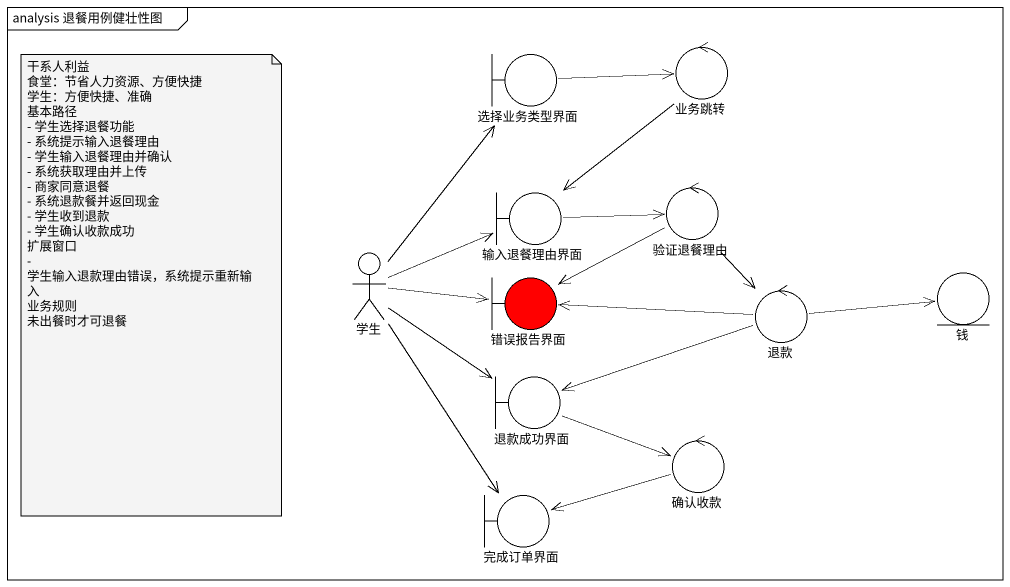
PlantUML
@startuml
mainframe analysis 退餐用例健壮性图
boundary 选择业务类型界面
control 业务跳转
boundary 输入退餐理由界面
control 验证退餐理由
actor 学生
boundary 错误报告界面 #FF0000
entity 钱
control 退款
boundary 退款成功界面
control 确认收款
boundary 完成订单界面
选择业务类型界面 -right-> 业务跳转
业务跳转 --> 输入退餐理由界面
输入退餐理由界面 -right-> 验证退餐理由
验证退餐理由 -left-> 错误报告界面
验证退餐理由 --> 退款
学生 -up-> 选择业务类型界面
学生 -right-> 输入退餐理由界面
学生 -right-> 错误报告界面
学生 --> 退款成功界面
学生 --> 完成订单界面
退款 -left-> 错误报告界面
退款 -right-> 钱
退款 -left-> 退款成功界面
退款成功界面 -right-> 确认收款
确认收款 -left-> 完成订单界面
note as N1
  干系人利益
  食堂：节省人力资源、方便快捷
  学生：方便快捷、准确
  基本路径
  - 学生选择退餐功能
  - 系统提示输入退餐理由
  - 学生输入退餐理由并确认
  - 系统获取理由并上传
  - 商家同意退餐
  - 系统退款餐并返回现金
  - 学生收到退款
  - 学生确认收款成功
  扩展窗口
  - 学生输入退款理由错误，系统提示重新输入
  业务规则
  未出餐时才可退餐
end note
@enduml
